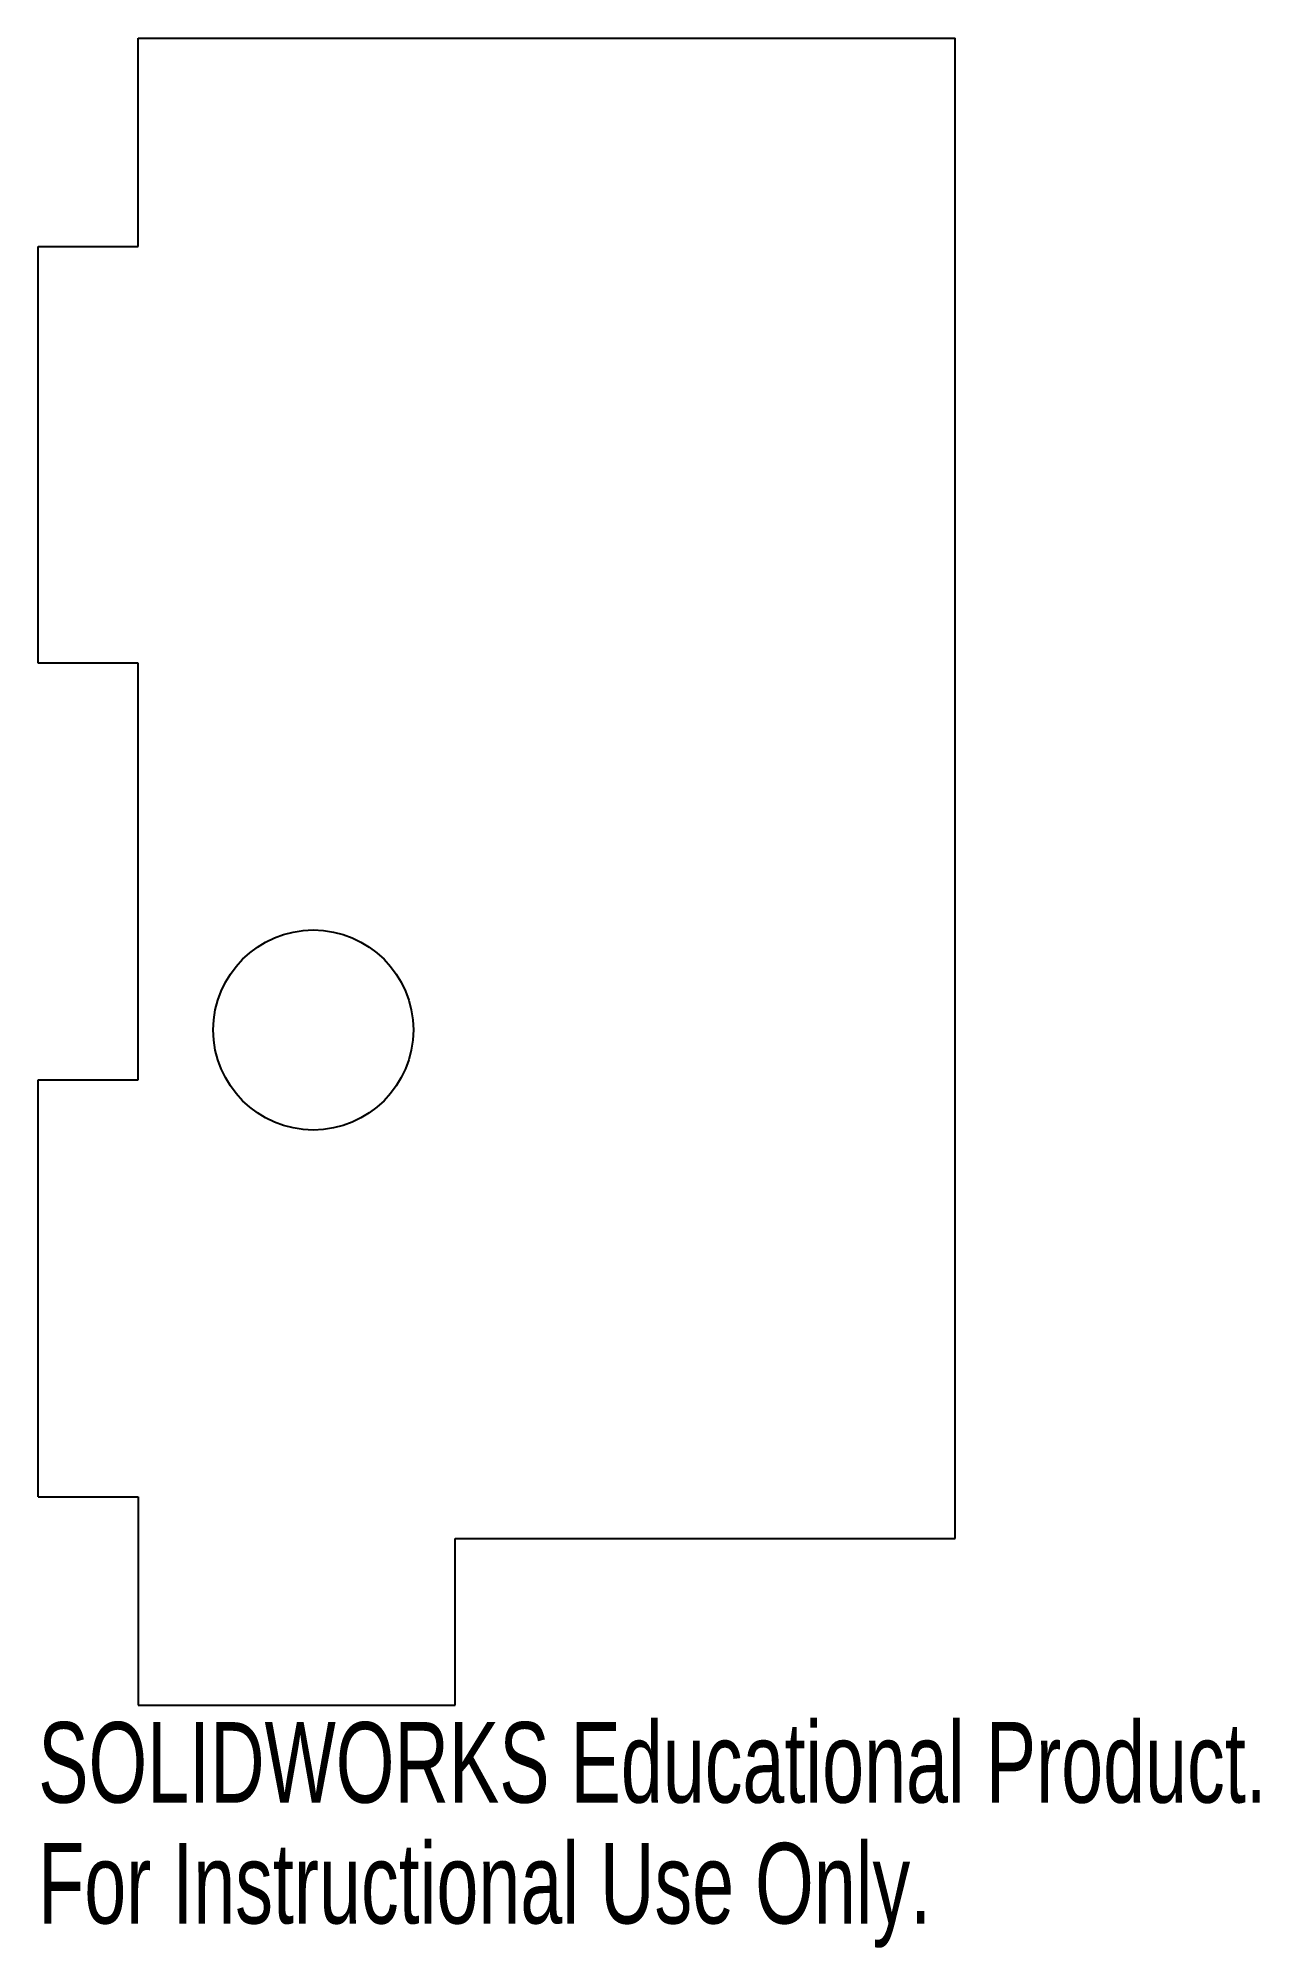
# Model space of a CAD drawing. Header units: millimetres. Extents: x -60 to 13, y -15 to 100.
import ezdxf

# ---------------------------------------------------------------- set-up
doc = ezdxf.new("R2010")
doc.units = ezdxf.units.MM
doc.styles.add('SLDTEXTSTYLE0', font='TXT', dxfattribs={"width": 0.7})

msp = doc.modelspace()

# ---------------------------------------------------------------- linework, layer by layer
at = {"color": 7, "linetype": 'Continuous', "lineweight": 25}
for p, q in [((-54, 87.5), (-54, 100)), ((-54, 100), (-5, 100)), ((-5, 10), (-5, 100)), ((-60, 62.5), (-60, 87.5)), ((-60, 87.5), (-54, 87.5)), ((-54, 62.5), (-60, 62.5)), ((-54, 37.5), (-54, 62.5)), ((-60, 12.5), (-60, 37.5)), ((-60, 37.5), (-54, 37.5)), ((-60, 12.5), (-54, 12.5)), ((-54, 12.5), (-54, 0)), ((-35, 10), (-5, 10)), ((-35, 0), (-35, 10)), ((-54, 0), (-35, 0))]:
    msp.add_line(p, q, dxfattribs=at)
msp.add_circle((-43.5, 40.5), 6, dxfattribs=at)

# ---------------------------------------------------------------- texts
at = {"color": 7, "linetype": 'Continuous', "char_height": 4.8336, "attachment_point": 1, "style": 'SLDTEXTSTYLE0'}
for s, insert in [('SOLIDWORKS Educational Product.', (-60, -1.02)), ('For Instructional Use Only.', (-60, -8.27))]:
    msp.add_mtext(s, dxfattribs=dict(at, insert=insert))

doc.saveas('drawing.dxf')
